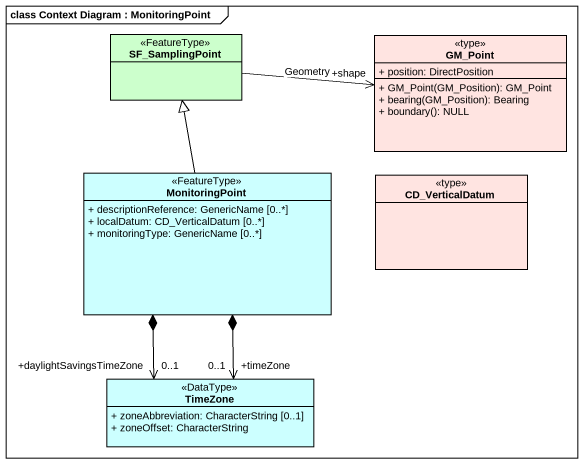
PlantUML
@startuml
mainframe class Context Diagram : MonitoringPoint
hide circle
hide empty members
skinparam classAttributeIconSize 0
class SF_SamplingPoint <<FeatureType>> #CCFFCC
class GM_Point <<type>> #FFE4E1 {
  + position: DirectPosition
  + GM_Point(GM_Position): GM_Point
  + bearing(GM_Position): Bearing
  + boundary(): NULL
}
class MonitoringPoint <<FeatureType>> #CCFFFF {
  + descriptionReference: GenericName [0..*]
  + localDatum: CD_VerticalDatum [0..*]
  + monitoringType: GenericName [0..*]
}
class CD_VerticalDatum <<type>> #FFE4E1
class TimeZone <<DataType>> #CCFFFF {
  + zoneAbbreviation: CharacterString [0..1]
  + zoneOffset: CharacterString
}
SF_SamplingPoint -right-> "+shape" GM_Point : Geometry
MonitoringPoint -up-|> SF_SamplingPoint
MonitoringPoint *--> "+timeZone\n0..1" TimeZone
MonitoringPoint *--> "+daylightSavingsTimeZone\n0..1" TimeZone
@enduml
